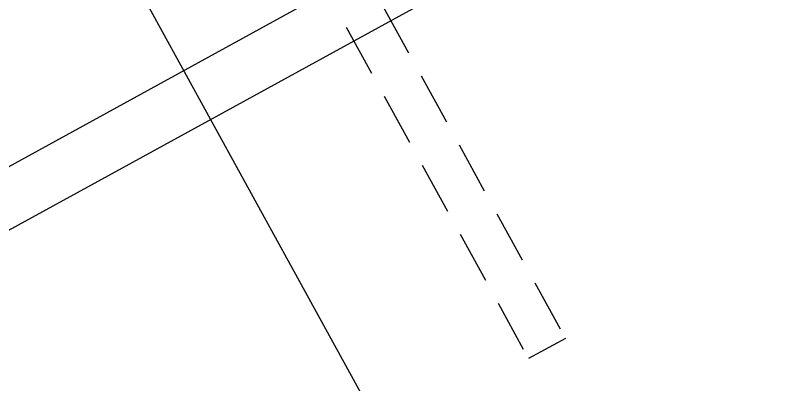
# Model space of a CAD drawing. Header units: millimetres. Extents: x 75184266 to 76346726, y -35077925 to -33679385.
# Drawn here: x 75326482 to 75329175, y -34895050 to -34893728 of the extents above; entities that cross this region are included whole.
import ezdxf

# ---------------------------------------------------------------- set-up
doc = ezdxf.new("R2010")
doc.units = ezdxf.units.MM
doc.header["$LTSCALE"] = 50
doc.header["$MEASUREMENT"] = 0
doc.linetypes.add('HIDDEN2', pattern=[0.1875, 0.125, -0.0625])
doc.layers.add('건축', color=8, linetype='CONTINUOUS', plot=False)

msp = doc.modelspace()

# ---------------------------------------------------------------- linework, layer by layer
at = {"layer": '건축', "linetype": 'HIDDEN2', "ltscale": 30}
for p, q in [((75327389.4, -34892959.7, 0), (75328445.7, -34894883.8, 0)), ((75327258, -34893031.8, 0), (75328314.2, -34894956, 0)), ((75328445.7, -34894883.8, 0), (75328314.2, -34894956, 0))]:
    msp.add_line(p, q, dxfattribs=at)
at = {"layer": '건축', "ltscale": 0.5}
for p, q in [((75328760.9, -34893005.5, 0), (75324535.8, -34895325.6, 0)), ((75328857.1, -34893180.9, 0), (75324632.1, -34895500.9, 0))]:
    msp.add_line(p, q, dxfattribs=at)
at = {"layer": '건축'}
msp.add_line((75326728.6, -34893280.2, 0), (75329175.4, -34897737.7, 0), dxfattribs=at)

doc.saveas('drawing.dxf')
